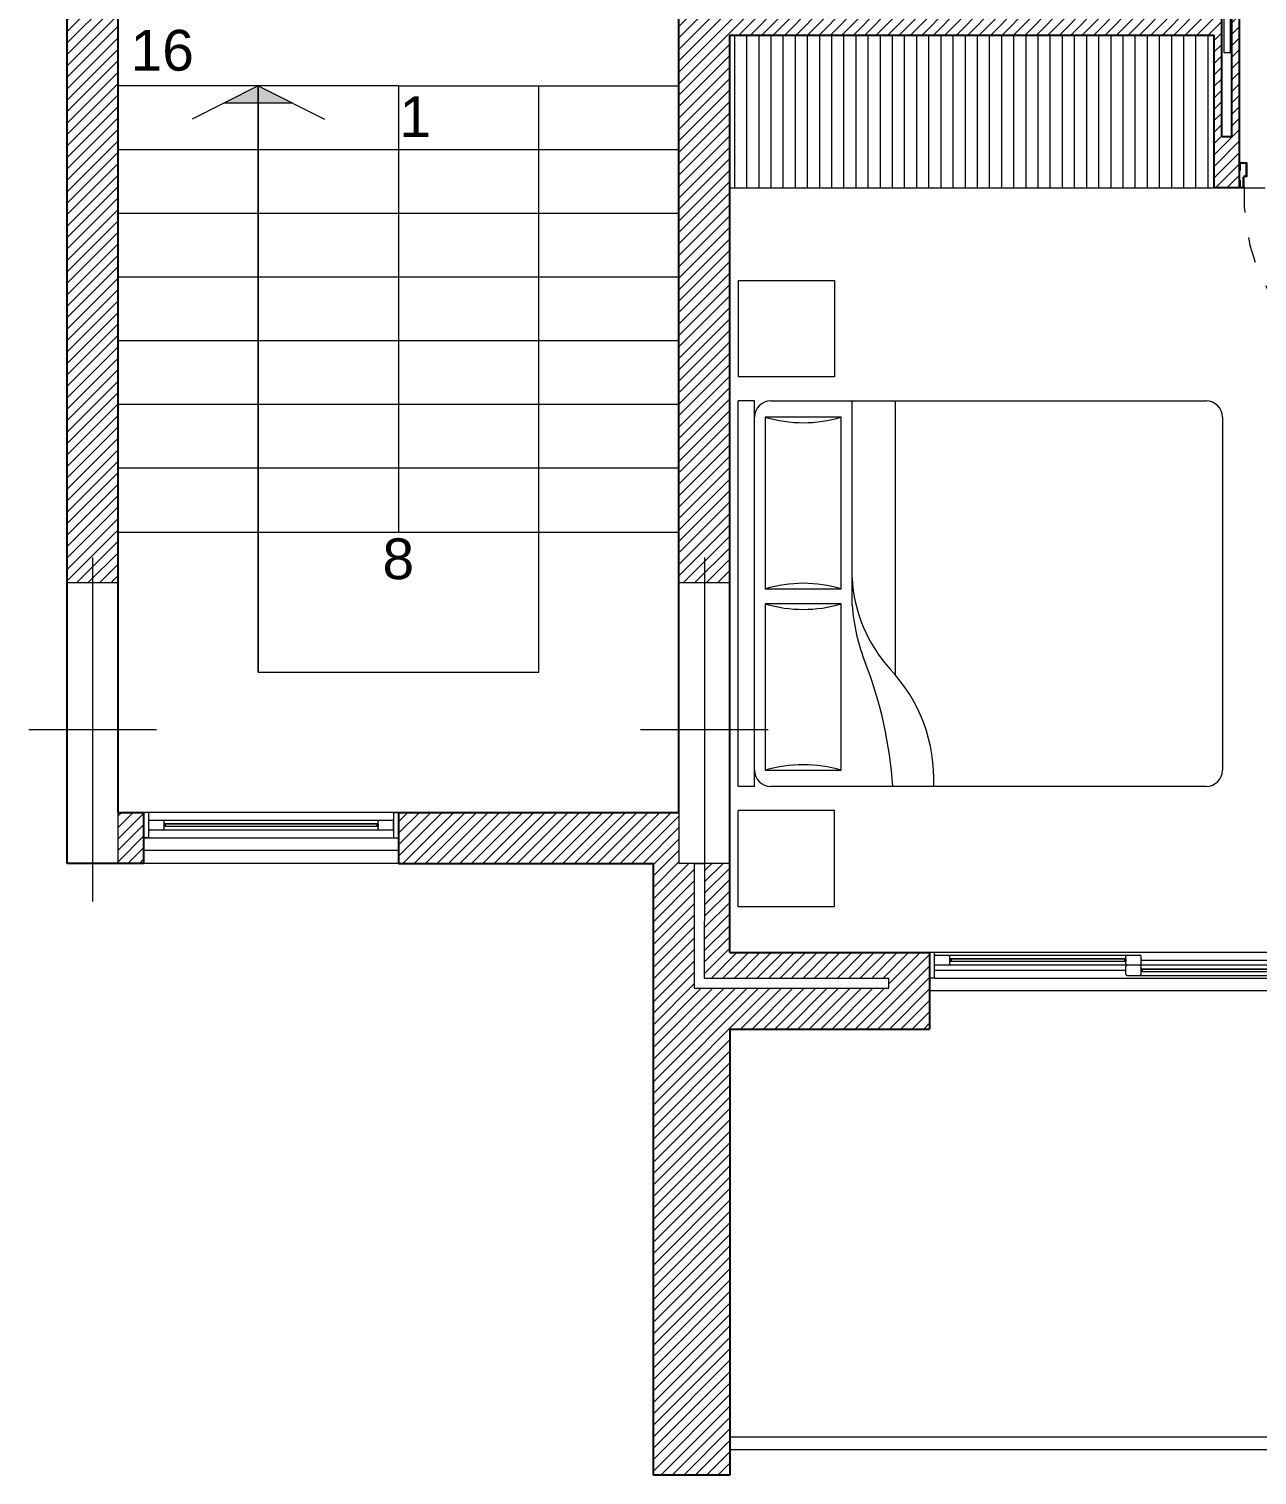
# Model space of a CAD drawing. Header units: millimetres. Extents: x 5985 to 6342, y 1020 to 1088.
# Drawn here: x 6242.01 to 6246.83, y 1068.68 to 1074.36 of the extents above; entities that cross this region are included whole.
import ezdxf

# ---------------------------------------------------------------- set-up
doc = ezdxf.new("R2010")
doc.units = ezdxf.units.MM
doc.linetypes.add('JIS_02_0.7', pattern=[1.35, 0.75, -0.6])
for name, color, linetype, lineweight in [('03_CIVIL EXIST A DECLARAR', 6, 'Continuous', 15), ('07_CIVIL VISTAS MEDIA', 251, 'Continuous', 5), ('08_CIVIL VISTAS FINO', 143, 'Continuous', 9), ('09_CIVIL PROYECCIONES', 230, 'Continuous', 5), ('12_HATCH', 254, 'Continuous', 9), ('12_TEXTOS', 150, 'Continuous', 40), ('COLUMNAS_EJES', 252, 'Continuous', 9), ('MISC MUEBLES', 143, 'Continuous', 9), ('MUROS', 131, 'Continuous', 9), ('PILAR_HORMIGON', 2, 'Continuous', 20)]:
    doc.layers.add(name, color=color, linetype=linetype, lineweight=lineweight)
doc.layers.add('Paredes', color=250, linetype='Continuous')
doc.styles.add('Swis721 BT', font='swiss.ttf')
pattern_1 = [(45, (-48.522404, -188.426323), (-0.0224506403, 0.0224506403), [])]
pattern_2 = [(45, (5306.23185, 1146.36072), (-0.0224506403, 0.0224506403), [])]

# ---------------------------------------------------------------- blocks, each defined once
blk = doc.blocks.new('Ejes de la columna')
at = {"layer": 'COLUMNAS_EJES'}
for p, q in [((0, -0.5), (0, 0.5)), ((-0.5, 0), (0.5, 0))]:
    blk.add_line(p, q, dxfattribs=at)
blk = doc.blocks.new('ventana 1.6')
at = {"layer": '07_CIVIL VISTAS MEDIA', "linetype": 'Continuous'}
for p, q in [((924.7824, -27.1404), (924.0924, -27.1404)), ((924.0924, -27.1404), (924.7824, -27.1404)), ((924.7824, -27.1504), (924.0924, -27.1504)), ((924.0974, -27.1404), (924.0974, -27.1504)), ((924.7774, -27.1404), (924.7774, -27.1504)), ((925.5324, -27.1804), (924.8424, -27.1804)), ((924.8424, -27.1804), (925.5324, -27.1804)), ((925.5324, -27.1904), (924.8424, -27.1904)), ((924.8474, -27.1804), (924.8474, -27.1904)), ((925.5274, -27.1804), (925.5274, -27.1904)), ((925.6124, -27.2654), (924.0124, -27.2654)), ((925.6124, -27.2654), (924.0124, -27.2654))]:
    blk.add_line(p, q, dxfattribs=at)
at = {"layer": '09_CIVIL PROYECCIONES', "linetype": 'Continuous'}
for p, q in [((925.6124, -27.1154), (924.0124, -27.1154)), ((925.6124, -27.1154), (924.0124, -27.1154)), ((924.0324, -27.1154), (924.0124, -27.1154)), ((924.0124, -27.2154), (924.0124, -27.1154)), ((924.0124, -27.2154), (924.0124, -27.1154)), ((925.5924, -27.1154), (924.0324, -27.1154)), ((924.0324, -27.2154), (924.0324, -27.1154)), ((925.5924, -27.1154), (925.6124, -27.1154)), ((925.5924, -27.1154), (925.5924, -27.2154)), ((925.6124, -27.2154), (925.6124, -27.1154)), ((925.6124, -27.1654), (925.6124, -27.1154)), ((924.0374, -27.1254), (924.0874, -27.1254)), ((924.0874, -27.1654), (924.0374, -27.1654)), ((924.0874, -27.1254), (924.7874, -27.1254)), ((924.7874, -27.1654), (924.0874, -27.1654)), ((924.0924, -27.1604), (924.0924, -27.1304)), ((924.0924, -27.1404), (924.0924, -27.1454)), ((924.0924, -27.1404), (924.0924, -27.1504)), ((924.7824, -27.1604), (924.7824, -27.1304)), ((924.7824, -27.1454), (924.7824, -27.1404)), ((924.7824, -27.1404), (924.7824, -27.1504)), ((924.7824, -27.2004), (924.7824, -27.1704)), ((924.7874, -27.1254), (924.8374, -27.1254)), ((924.8374, -27.1654), (924.7874, -27.1654)), ((924.8374, -27.1654), (924.7874, -27.1654)), ((925.5374, -27.1654), (924.8374, -27.1654)), ((924.8424, -27.1604), (924.8424, -27.1304)), ((924.8424, -27.1454), (925.5924, -27.1454)), ((924.8424, -27.2004), (924.8424, -27.1704)), ((925.5324, -27.2004), (925.5324, -27.1704)), ((925.5874, -27.1654), (925.5374, -27.1654)), ((925.6124, -27.1654), (925.6124, -27.2154)), ((924.0324, -27.2154), (924.0124, -27.2154)), ((924.7824, -27.1854), (924.0324, -27.1854)), ((924.0324, -27.2154), (925.5924, -27.2154)), ((924.7874, -27.2054), (924.8374, -27.2054)), ((924.8374, -27.2054), (925.5374, -27.2054)), ((924.8424, -27.1804), (924.8424, -27.1854)), ((924.8424, -27.1804), (924.8424, -27.1904)), ((925.5324, -27.1854), (925.5324, -27.1804)), ((925.5324, -27.1804), (925.5324, -27.1904)), ((925.5374, -27.2054), (925.5874, -27.2054)), ((925.5924, -27.2154), (925.6124, -27.2154))]:
    blk.add_line(p, q, dxfattribs=at)
for centre, start, end in [((924.0374, -27.1304), 90, 180), ((924.0374, -27.1604), 180, 270), ((924.0874, -27.1304), 0, 90), ((924.0874, -27.1604), 270, 0), ((924.7874, -27.1304), 90, 180), ((924.7874, -27.1604), 180, 270), ((924.7874, -27.1704), 90, 180), ((924.8374, -27.1304), 0, 90), ((924.8374, -27.1604), 270, 0), ((924.8374, -27.1704), 0, 90), ((925.5374, -27.1704), 90, 180), ((925.5874, -27.1704), 0, 90), ((924.7874, -27.2004), 180, 270), ((924.8374, -27.2004), 270, 0), ((925.5374, -27.2004), 180, 270), ((925.5874, -27.2004), 270, 0)]:
    blk.add_arc(centre, 0.005, start, end, dxfattribs=at)

msp = doc.modelspace()

# ---------------------------------------------------------------- hatches: boundary and pattern name
at = {"layer": '03_CIVIL EXIST A DECLARAR'}
h = msp.add_hatch(color=256, dxfattribs=at)
h.dxf.hatch_style = 1
h.paths.add_polyline_path([(6242.9131, 1074.1347), (6242.7779, 1074.0671), (6242.9131, 1074.0671)])
h.paths.add_polyline_path([(6242.9131, 1074.1347), (6242.9131, 1074.0671), (6243.0483, 1074.0671)])
at = {"layer": '07_CIVIL VISTAS MEDIA'}
h = msp.add_hatch(dxfattribs=at)
h.set_pattern_fill('ANSI31', color=18, scale=0.01)
h.set_pattern_definition(pattern_1)
h.paths.add_polyline_path([(6266.3631, 1077.3347), (6266.1631, 1077.3347), (6266.1631, 1075.288), (6266.1807, 1075.288), (6266.1807, 1075.2021), (6266.1631, 1075.2021), (6266.1631, 1075.0599), (6266.3631, 1075.0599)])
h.paths.add_polyline_path([(6265.9631, 1077.5347), (6264.0631, 1077.5349), (6264.0631, 1077.3349), (6265.9631, 1077.3347)])
h.paths.add_polyline_path([(6263.6631, 1077.5347), (6257.6631, 1077.5348), (6257.6631, 1077.3348), (6263.6631, 1077.3347)])
h.paths.add_polyline_path([(6257.2631, 1077.5348), (6251.2631, 1077.5348), (6251.2631, 1077.3348), (6257.2631, 1077.3348)])
h.paths.add_polyline_path([(6250.8631, 1077.5348), (6244.8631, 1077.5348), (6244.8631, 1077.3348), (6250.8631, 1077.3348)])
h.paths.add_polyline_path([(6244.4631, 1077.5349), (6242.5631, 1077.5348), (6242.5631, 1077.3348), (6244.4631, 1077.3349)])
h.paths.add_polyline_path([(6242.3631, 1077.3348), (6242.1631, 1077.3348), (6242.1631, 1075.0599), (6242.3631, 1075.0599), (6242.3631, 1075.2023), (6242.3454, 1075.2023), (6242.3454, 1075.2882), (6242.3631, 1075.2882)])
h.paths.add_polyline_path([(6242.3631, 1074.4599), (6242.1631, 1074.4599), (6242.1631, 1072.185), (6242.3631, 1072.185)])
h = msp.add_hatch(dxfattribs=at)
h.set_pattern_fill('ANSI31', color=18, scale=0.01)
h.set_pattern_definition(pattern_1)
h.paths.add_polyline_path([(6242.4631, 1071.2847), (6242.3631, 1071.2847), (6242.3631, 1071.0847), (6242.4631, 1071.0847)])
h.paths.add_polyline_path([(6258.8469, 1076.2347), (6256.0635, 1076.2347), (6256.0635, 1076.0347), (6257.3631, 1076.0347), (6257.3631, 1075.0599), (6257.5631, 1075.0599), (6257.5631, 1076.0347), (6258.8469, 1076.0347)])
h.paths.add_polyline_path([(6260.9631, 1076.2347), (6259.8469, 1076.2347), (6259.8469, 1076.0347), (6260.8631, 1076.0347), (6260.8631, 1075.2347), (6260.9631, 1075.2347)])
h = msp.add_hatch(dxfattribs=at)
h.set_pattern_fill('ANSI31', color=18, scale=0.01)
h.set_pattern_definition(pattern_2)
h.paths.add_polyline_path([(6255.0635, 1076.2347), (6253.9631, 1076.2347), (6253.9631, 1075.2347), (6254.0631, 1075.2347), (6254.0631, 1076.0347), (6255.0635, 1076.0347)])
h.paths.add_polyline_path([(6257.5631, 1074.4599), (6257.3631, 1074.4599), (6257.3631, 1072.185), (6257.5631, 1072.185)])
h.paths.add_polyline_path([(6261.3816, 1070.7347), (6260.9631, 1070.7347), (6260.9631, 1072.9774), (6260.9521, 1072.9774, -0.414214), (6260.9474, 1072.9822), (6260.9474, 1073.0538), (6260.9569, 1073.0538), (6260.9569, 1072.987), (6260.9631, 1072.987), (6260.9631, 1073.8347), (6260.8631, 1073.8347), (6260.8631, 1070.7347), (6259.8146, 1070.7347), (6259.8146, 1070.4347), (6261.3816, 1070.4347)])
h.paths.add_polyline_path([(6259.9746, 1070.5947), (6259.9746, 1070.6347), (6261.2216, 1070.6347), (6261.2216, 1070.5947)], flags=16)
h.paths.add_polyline_path([(6258.2146, 1070.7347), (6257.5631, 1070.7347), (6257.5631, 1071.085), (6257.3631, 1071.085), (6257.3631, 1070.7347), (6256.6476, 1070.7347), (6256.6476, 1070.4347), (6258.2146, 1070.4347)])
h.paths.add_polyline_path([(6258.0546, 1070.6347), (6258.0546, 1070.5947), (6256.7876, 1070.5947), (6256.7876, 1070.6347)], flags=16)
h.paths.add_polyline_path([(6253.1631, 1076.2347), (6252.9631, 1076.2347), (6252.9631, 1076.0347), (6253.0631, 1076.0347), (6253.0631, 1075.2347), (6253.1631, 1075.2347)])
h.paths.add_polyline_path([(6253.1454, 1075.4187), (6253.1561, 1075.4187), (6253.1561, 1075.3381, -1), (6253.1454, 1075.3381)], flags=16)
h.paths.add_polyline_path([(6251.9631, 1076.2347), (6249.6635, 1076.2347), (6249.6635, 1076.0347), (6250.9631, 1076.0347), (6250.9631, 1075.0599), (6251.1631, 1075.0599), (6251.1631, 1076.0347), (6251.9631, 1076.0347)])
h.paths.add_polyline_path([(6248.6635, 1076.2347), (6247.5631, 1076.2347), (6247.5631, 1075.2347), (6247.6631, 1075.2347), (6247.6631, 1076.0347), (6248.6635, 1076.0347)])
h.paths.add_polyline_path([(6246.7631, 1076.2347), (6246.5631, 1076.2347), (6246.5631, 1076.0347), (6246.6631, 1076.0347), (6246.6631, 1075.2347), (6246.7631, 1075.2347), (6246.7631, 1075.3328), (6246.7508, 1075.3328, -0.414214), (6246.7454, 1075.3381), (6246.7454, 1075.4187), (6246.7561, 1075.4187), (6246.7561, 1075.3435), (6246.7631, 1075.3435)])
h.paths.add_polyline_path([(6248.7136, 1070.7347), (6247.6631, 1070.7347), (6247.6631, 1073.8347), (6247.5631, 1073.8347), (6247.5631, 1072.987), (6247.5692, 1072.987), (6247.5692, 1073.0538), (6247.5788, 1073.0538), (6247.5788, 1072.9822, -0.414214), (6247.574, 1072.9774), (6247.5631, 1072.9774), (6247.5631, 1070.7347), (6247.1466, 1070.7347), (6247.1466, 1070.4347), (6248.7136, 1070.4347)])
h.paths.add_polyline_path([(6248.5536, 1070.6347), (6248.5536, 1070.5947), (6247.3066, 1070.5947), (6247.3066, 1070.6347)], flags=16)
h = msp.add_hatch(dxfattribs=at)
h.set_pattern_fill('ANSI31', color=18, scale=0.01)
h.set_pattern_definition(pattern_2)
h.paths.add_polyline_path([(6244.5631, 1071.2847), (6243.4631, 1071.2847), (6243.4631, 1071.2347), (6243.4631, 1071.1847), (6243.4631, 1071.0847), (6244.4631, 1071.0847), (6244.4631, 1068.6847), (6244.7631, 1068.6847), (6244.7631, 1070.4347), (6245.5466, 1070.4347), (6245.5466, 1070.7347), (6244.7631, 1070.7347), (6244.7631, 1071.0861), (6244.6631, 1071.0861), (6244.663, 1070.6347), (6245.3866, 1070.6347), (6245.3866, 1070.5947), (6244.623, 1070.5947), (6244.6231, 1071.0861), (6244.5631, 1071.0861)])
h.paths.add_polyline_path([(6251.8806, 1070.7347), (6251.1631, 1070.7347), (6251.1631, 1071.085), (6250.9631, 1071.085), (6250.9631, 1070.7347), (6250.3136, 1070.7347), (6250.3136, 1070.4347), (6251.8806, 1070.4347)])
h.paths.add_polyline_path([(6250.4736, 1070.5947), (6250.4736, 1070.6347), (6251.7206, 1070.6347), (6251.7206, 1070.5947)], flags=16)
h.paths.add_polyline_path([(6251.1631, 1074.4599), (6250.9631, 1074.4599), (6250.9631, 1072.185), (6251.1631, 1072.185)])
h.paths.add_polyline_path([(6244.9651, 1074.4347), (6244.9651, 1074.8347), (6245.4631, 1074.8347), (6245.4631, 1074.4347), (6244.9666, 1074.4347)])
h.paths.add_polyline_path([(6244.7631, 1074.4347), (6244.7631, 1074.4599), (6244.5631, 1074.4599), (6244.5631, 1072.185), (6244.7631, 1072.185), (6244.7631, 1074.3347), (6246.6631, 1074.3347), (6246.6631, 1073.7347), (6246.7631, 1073.7347), (6246.7631, 1073.7646), (6246.7631, 1074.5347), (6246.7331, 1074.5347), (6246.7331, 1073.9347), (6246.6931, 1073.9347), (6246.6931, 1074.5347), (6246.6631, 1074.5347), (6246.6631, 1074.4347), (6245.5631, 1074.4347), (6245.5631, 1074.9347), (6244.7631, 1074.9347), (6244.7631, 1074.8347), (6244.9651, 1074.8347), (6244.9651, 1074.4347)])
at = {"layer": '12_HATCH'}
h = msp.add_hatch(dxfattribs=at)
h.set_pattern_fill('ANSI31', color=256, scale=0.015, angle=45)
h.set_pattern_definition([(90, (5305.950695, 1146.36072), (-0.047625, 0), [])])
h.paths.add_polyline_path([(6244.7631, 1073.7347), (6246.6631, 1073.7347), (6246.6631, 1074.3347), (6244.7631, 1074.3347)])

# ---------------------------------------------------------------- linework, layer by layer
at = {"layer": '03_CIVIL EXIST A DECLARAR'}
for p, q in [((6242.9131, 1074.1347), (6242.6535, 1074.0049)), ((6242.9131, 1074.1347), (6242.9131, 1071.8347)), ((6242.9131, 1074.1347), (6243.1726, 1074.0049)), ((6242.9131, 1071.8347), (6242.9131, 1074.1347)), ((6244.0131, 1071.8347), (6244.0131, 1074.1347)), ((6243.0483, 1074.0671), (6242.7779, 1074.0671)), ((6242.9131, 1071.8347), (6244.0131, 1071.8347)), ((6242.3031, 1071.0847), (6242.2631, 1071.0847)), ((6244.6231, 1071.0847), (6244.623, 1070.5947)), ((6244.6231, 1071.0847), (6244.6631, 1071.0847)), ((6244.6631, 1071.0847), (6244.663, 1070.6347)), ((6244.663, 1070.6347), (6245.3866, 1070.6347)), ((6245.3866, 1070.5947), (6245.3866, 1070.6347)), ((6244.623, 1070.5947), (6245.3866, 1070.5947))]:
    msp.add_line(p, q, dxfattribs=at)
at = {"layer": '07_CIVIL VISTAS MEDIA'}
for p, q in [((6243.4631, 1074.1347), (6242.3631, 1074.1347)), ((6243.4631, 1074.1347), (6244.5631, 1074.1347)), ((6243.4631, 1074.1347), (6243.4631, 1072.3847)), ((6243.4631, 1073.8847), (6242.3631, 1073.8847)), ((6243.4631, 1073.6347), (6242.3631, 1073.6347)), ((6243.4631, 1073.3847), (6242.3631, 1073.3847)), ((6243.4631, 1073.1347), (6242.3631, 1073.1347)), ((6243.4631, 1072.8847), (6242.3631, 1072.8847)), ((6243.4631, 1072.6347), (6242.3631, 1072.6347)), ((6242.3631, 1072.3847), (6244.5631, 1072.3847)), ((6243.4631, 1071.0847), (6242.4631, 1071.0847))]:
    msp.add_line(p, q, dxfattribs=at)
at = {"layer": '08_CIVIL VISTAS FINO'}
for p, q in [((6244.5631, 1073.8847), (6243.4631, 1073.8847)), ((6244.5631, 1073.6347), (6243.4631, 1073.6347)), ((6244.5631, 1073.3847), (6243.4631, 1073.3847)), ((6244.5631, 1073.1347), (6243.4631, 1073.1347)), ((6244.5631, 1072.8847), (6243.4631, 1072.8847)), ((6244.5631, 1072.6347), (6243.4631, 1072.6347)), ((6244.7631, 1068.8347), (6263.7631, 1068.8347)), ((6244.7631, 1068.7847), (6263.7631, 1068.7847))]:
    msp.add_line(p, q, dxfattribs=at)
at = {"layer": '09_CIVIL PROYECCIONES', "linetype": 'JIS_02_0.7', "ltscale": 0.1}
msp.add_line((6246.7631, 1073.7347), (6247.5631, 1073.7347), dxfattribs=at)
msp.add_arc((6247.5464, 1073.7013), 0.7664, 177.2063, 266.6732, dxfattribs=at)
at = {"layer": 'MISC MUEBLES'}
for p, q in [((6246.767, 1073.8347), (6246.7886, 1073.8347)), ((6246.7631, 1073.8307), (6246.7631, 1073.8037)), ((6246.7631, 1073.8037), (6246.766, 1073.8037)), ((6246.766, 1073.8307), (6246.766, 1073.8037)), ((6246.767, 1073.8317), (6246.7885, 1073.8317)), ((6246.7829, 1073.7821), (6246.7895, 1073.7821)), ((6246.7829, 1073.7791), (6246.7906, 1073.7791)), ((6246.7895, 1073.7821), (6246.7895, 1073.8309)), ((6246.7926, 1073.7814), (6246.7926, 1073.8313)), ((6244.7631, 1073.7347), (6246.6631, 1073.7347)), ((6246.7631, 1073.7646), (6246.7631, 1073.7387)), ((6246.7631, 1073.7646), (6246.766, 1073.7646)), ((6246.766, 1073.7646), (6246.766, 1073.7387)), ((6246.767, 1073.7377), (6246.7769, 1073.7377)), ((6246.767, 1073.7347), (6246.7769, 1073.7347)), ((6246.7779, 1073.7387), (6246.7779, 1073.7771)), ((6246.7809, 1073.7387), (6246.7809, 1073.7771)), ((6244.796, 1073.3713), (6245.174, 1073.3713)), ((6244.796, 1073.3713), (6244.796, 1072.9933)), ((6245.174, 1073.3713), (6245.174, 1072.9933)), ((6245.174, 1072.9933), (6244.796, 1072.9933)), ((6244.8598, 1072.8988), (6244.796, 1072.8988)), ((6244.796, 1071.3868), (6244.796, 1072.8988)), ((6244.8598, 1071.3868), (6244.8598, 1072.8988)), ((6244.9236, 1072.8988), (6246.6322, 1072.8988)), ((6245.2428, 1072.0983), (6245.2428, 1072.8988)), ((6245.413, 1071.8259), (6245.413, 1072.8988)), ((6244.9024, 1072.835), (6244.9024, 1072.1622)), ((6245.2002, 1072.835), (6244.9024, 1072.835)), ((6245.2002, 1072.1622), (6245.2002, 1072.835)), ((6246.696, 1072.835), (6246.696, 1071.4506)), ((6244.9024, 1072.1622), (6245.2002, 1072.1622)), ((6244.9024, 1072.1025), (6244.9024, 1071.4506)), ((6245.2002, 1072.1025), (6244.9024, 1072.1025)), ((6245.2002, 1071.4506), (6245.2002, 1072.1025)), ((6244.9024, 1071.4506), (6245.2002, 1071.4506)), ((6244.8598, 1071.3868), (6244.796, 1071.3868)), ((6246.6322, 1071.3868), (6244.9236, 1071.3868)), ((6243.4631, 1071.2847), (6242.4631, 1071.2847)), ((6243.4631, 1071.2847), (6242.4631, 1071.2847)), ((6242.4831, 1071.2847), (6242.4631, 1071.2847)), ((6242.4631, 1071.1847), (6242.4631, 1071.2847)), ((6242.4631, 1071.1847), (6242.4631, 1071.2847)), ((6242.4831, 1071.1847), (6242.4831, 1071.2847)), ((6243.4431, 1071.2847), (6243.4631, 1071.2847)), ((6243.4431, 1071.2847), (6243.4431, 1071.1847)), ((6243.4631, 1071.1847), (6243.4631, 1071.2847)), ((6243.4631, 1071.2347), (6243.4631, 1071.2847)), ((6245.174, 1071.2923), (6244.796, 1071.2923)), ((6244.796, 1070.9143), (6244.796, 1071.2923)), ((6245.174, 1070.9143), (6245.174, 1071.2923)), ((6242.4881, 1071.2547), (6242.5381, 1071.2547)), ((6242.5381, 1071.2547), (6243.3881, 1071.2547)), ((6242.5431, 1071.2197), (6242.5431, 1071.2497)), ((6243.3831, 1071.2397), (6242.5431, 1071.2397)), ((6242.5431, 1071.2397), (6242.5431, 1071.2347)), ((6242.5431, 1071.2397), (6243.3831, 1071.2397)), ((6242.5431, 1071.2397), (6242.5431, 1071.2297)), ((6243.3831, 1071.2297), (6242.5431, 1071.2297)), ((6242.5481, 1071.2397), (6242.5481, 1071.2297)), ((6243.3781, 1071.2397), (6243.3781, 1071.2297)), ((6243.3831, 1071.2197), (6243.3831, 1071.2497)), ((6243.3831, 1071.2347), (6243.3831, 1071.2397)), ((6243.3831, 1071.2397), (6243.3831, 1071.2297)), ((6243.3881, 1071.2547), (6243.4381, 1071.2547)), ((6243.4431, 1071.2197), (6243.4431, 1071.2497)), ((6243.4631, 1071.2347), (6243.4631, 1071.1847)), ((6242.4631, 1071.1847), (6243.4431, 1071.1847)), ((6242.4831, 1071.1847), (6242.4631, 1071.1847)), ((6242.5381, 1071.2147), (6242.4881, 1071.2147)), ((6243.3881, 1071.2147), (6242.5381, 1071.2147)), ((6243.4381, 1071.2147), (6243.3881, 1071.2147)), ((6243.4431, 1071.1847), (6243.4631, 1071.1847)), ((6243.4631, 1071.1347), (6242.4631, 1071.1347)), ((6243.4631, 1071.1347), (6242.4631, 1071.1347)), ((6245.174, 1070.9143), (6244.796, 1070.9143))]:
    msp.add_line(p, q, dxfattribs=at)
msp.add_lwpolyline([(6246.7258, 1074.2652), (6246.7021, 1074.2652), (6246.7021, 1074.962), (6246.7258, 1074.962)], close=True, dxfattribs=at)
for centre, radius, start, end in [((6246.767, 1073.8307), 0.00398, 90, 180), ((6246.7886, 1073.8307), 0.00398, 8.602, 90), ((6246.767, 1073.8307), 0.000996, 90, 180), ((6246.7829, 1073.7771), 0.00498, 90, 180), ((6246.7829, 1073.7771), 0.00199, 90, 180), ((6246.7885, 1073.8307), 0.000996, 8.602, 90), ((6246.7906, 1073.7811), 0.00199, 270, 8.602), ((6246.767, 1073.7387), 0.00398, 180, 270), ((6246.767, 1073.7387), 0.000996, 180, 270), ((6246.7769, 1073.7387), 0.00398, 270, 0), ((6246.7769, 1073.7387), 0.000996, 270, 0), ((6244.9236, 1072.835), 0.0638, 90, 180), ((6246.6322, 1072.835), 0.0638, 0, 90), ((6245.0513, 1073.3456), 0.5319, 253.7398, 286.2602), ((6245.8234, 1072.2368), 0.5815, 183.1663, 222.0658), ((6245.0513, 1071.6515), 0.5319, 73.7398, 106.2602), ((6245.0513, 1072.6131), 0.5319, 253.7398, 286.2602), ((6246.0171, 1072.1564), 0.7765, 184.2918, 201.7676), ((6243.781, 1071.2813), 1.6247, 3.7219, 21.1853), ((6244.934, 1071.4147), 0.6297, 357.4601, 43.3806), ((6245.0513, 1070.94), 0.5319, 73.7398, 106.2602), ((6244.9236, 1071.4506), 0.0638, 180, 270), ((6246.6322, 1071.4506), 0.0638, 270, 0), ((6242.4881, 1071.2497), 0.005, 90, 180), ((6242.5381, 1071.2497), 0.005, 0, 90), ((6243.3881, 1071.2497), 0.005, 90, 180), ((6243.4381, 1071.2497), 0.005, 0, 90), ((6242.4881, 1071.2197), 0.005, 180, 270), ((6242.5381, 1071.2197), 0.005, 270, 0), ((6243.3881, 1071.2197), 0.005, 180, 270), ((6243.4381, 1071.2197), 0.005, 270, 0)]:
    msp.add_arc(centre, radius, start, end, dxfattribs=at)
at = {"layer": 'Paredes', "color": 18}
for p, q in [((6242.1631, 1071.0847), (6242.1631, 1077.5348)), ((6242.3631, 1071.2847), (6242.3631, 1076.2347)), ((6244.5631, 1071.2847), (6244.5631, 1075.2347)), ((6246.6931, 1073.9347), (6246.6931, 1074.5347)), ((6246.7331, 1073.9347), (6246.7331, 1074.5347)), ((6246.7631, 1073.7347), (6246.7631, 1074.5347)), ((6244.7631, 1074.3347), (6246.6631, 1074.3347)), ((6244.7631, 1070.7347), (6244.7631, 1074.3347)), ((6246.6631, 1073.7347), (6246.6631, 1074.3347)), ((6246.7331, 1073.9347), (6246.6931, 1073.9347)), ((6246.7631, 1073.7347), (6246.6631, 1073.7347)), ((6242.3631, 1071.2847), (6242.4631, 1071.2847)), ((6242.4631, 1071.2847), (6242.4631, 1071.0847)), ((6243.4631, 1071.2847), (6244.5631, 1071.2847)), ((6243.4631, 1071.2847), (6243.4631, 1071.0847)), ((6242.4631, 1071.0847), (6242.1631, 1071.0847)), ((6243.4631, 1071.0847), (6244.4631, 1071.0847)), ((6244.4631, 1068.6847), (6244.4631, 1071.0847)), ((6244.7631, 1070.7347), (6245.5466, 1070.7347)), ((6245.5466, 1070.7347), (6245.5466, 1070.4347)), ((6244.7631, 1070.4347), (6244.7631, 1068.6847)), ((6244.7631, 1070.4347), (6245.5466, 1070.4347)), ((6244.7631, 1068.6847), (6244.4631, 1068.6847))]:
    msp.add_line(p, q, dxfattribs=at)
at = {"layer": 'PILAR_HORMIGON'}
for points in [[(6242.3631, 1072.185), (6242.1631, 1072.185), (6242.1631, 1071.085), (6242.3631, 1071.085), (6242.3631, 1072.185)], [(6244.7631, 1072.185), (6244.5631, 1072.185), (6244.5631, 1071.0861), (6244.7631, 1071.0861), (6244.7631, 1072.185)]]:
    msp.add_lwpolyline(points, close=True, dxfattribs=at)

# ---------------------------------------------------------------- block references
at = {"layer": 'COLUMNAS_EJES', "xscale": -0.5, "yscale": 1.35, "rotation": 180}
for p in [(6242.2631, 1071.61), (6244.6631, 1071.61)]:
    msp.add_blockref('Ejes de la columna', p, dxfattribs=at)
at = {"layer": 'MUROS', "color": 18}
msp.add_blockref('ventana 1.6', (5321.5342, 1097.8502), dxfattribs=at)

# ---------------------------------------------------------------- texts
at = {"layer": '12_TEXTOS', "char_height": 0.16, "attachment_point": 3, "style": 'Swis721 BT'}
for s, insert in [('16', (6242.6604, 1074.3549)), ('1', (6243.5909, 1074.0942)), ('8', (6243.5245, 1072.3598))]:
    msp.add_mtext_dynamic_manual_height_columns(s, width=4.74294, gutter_width=10, heights=[0], dxfattribs=dict(at, insert=insert))

doc.saveas('drawing.dxf')
